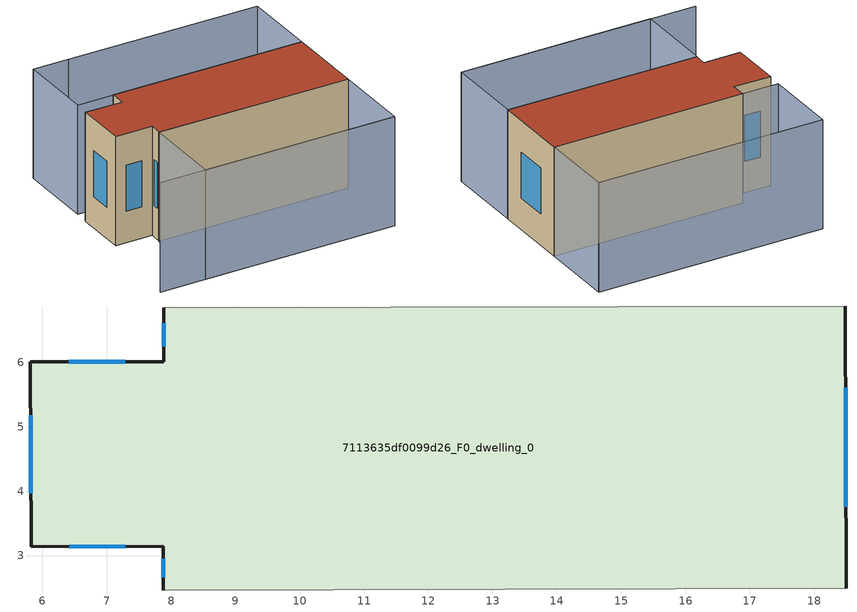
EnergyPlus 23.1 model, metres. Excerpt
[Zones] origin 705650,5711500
7113635df0099d26_F0_dwelling_0
 floor ground (EU_floor_Construction): 18.48,6.88 18.5,2.49 7.88,2.46 7.88,3.14 5.82,3.14 5.81,6.01 7.88,6.02 7.88,6.85 z0
 wall outside (EU_wall_Construction): 7.88,6.85 7.88,6.02 5.81,6.01 5.82,3.14 7.88,3.14 7.88,2.46 / 18.5,2.49 18.48,6.88 z0:6
 wall adiabatic (EU_wall_Construction): 18.48,6.88 7.88,6.85 / 7.88,2.46 18.5,2.49 z0:6
 window (EU_Window_Construction): 5.82,5.18 5.82,3.97 / 7.28,6.01 6.41,6.01 / 7.88,6.61 7.88,6.26 / 18.49,3.76 18.49,5.61 / 7.88,2.95 7.88,2.66 / 6.42,3.14 7.29,3.14 z1.73:4.27
 roof outside (EU_roof_Construction): 18.5,2.49 18.48,6.88 7.88,6.85 7.88,6.02 5.81,6.01 5.82,3.14 7.88,3.14 7.88,2.46 z6
shading: 5.3,-2.01 18.48,-1.96 / 7.87,2.46 18.5,2.49 / 18.5,2.49 18.51,-1.97 / 18.51,-1.97 7.88,-2 / 7.88,-2 7.87,2.46 / 18.49,6.88 5.88,6.85 / 5.88,6.85 5.87,11.09 / 5.87,11.09 18.48,11.12 / 18.48,11.12 18.49,6.88 / 18.48,11.12 7.86,11.09 z0:6
[Building]
EU S2 Campaign: North Axis=0; Terrain=City; Solar Distribution=FullExterior
[Site:Location]
London: Latitude=51.5; Longitude=-0.5; Time Zone=0; Elevation=25
[SizingPeriod:WeatherFileDays]
AnnualSizingPeriod: Begin Month=1; Begin Day of Month=1; End Month=12; End Day of Month=31; Day of Week for Start Day=Monday; Use Weather File Daylight Saving Period=No; Use Weather File Rain and Snow Indicators=No
[MATERIAL]
EU_InternalMass_Material: Roughness=MediumRough; Thickness=0.1; Conductivity=1; Density=1800; Specific Heat=900; Thermal Absorptance=0.9; Solar Absorptance=0.7; Visible Absorptance=0.7
[MATERIAL:NOMASS] Roughness=MediumRough; Thermal Absorptance=0.9; Solar Absorptance=0.7; Visible Absorptance=0.7
Name | Thermal Resistance
EU_wall_NoMass | 0.724719
EU_roof_NoMass | 2.98947
EU_floor_NoMass | 2.39157
[WINDOWMATERIAL:SIMPLEGLAZINGSYSTEM]
EU_Window_SimpleGlazing: UFactor=2.63425; Solar Heat Gain Coefficient=0.76; Visible Transmittance=0.76
[CONSTRUCTION]
EU_wall_Construction: EU_wall_NoMass
EU_roof_Construction: EU_roof_NoMass
EU_floor_Construction: EU_floor_NoMass
EU_InternalMass_Construction: EU_InternalMass_Material
EU_Window_Construction: EU_Window_SimpleGlazing
[ZONE]
7113635df0099d26_F0_dwelling_0: Type=1; Multiplier=1; Ceiling Height=autocalculate; Volume=314.82; Floor Area=autocalculate; Part of Total Floor Area=Yes
[INTERNALMASS]
7113635df0099d26_F0_dwelling_0_EU_InternalMass: Construction=EU_InternalMass_Construction; Zone or ZoneList=7113635df0099d26_F0_dwelling_0; Surface Area=52.4701
[OTHEREQUIPMENT]
EU_Step8_InternalGain_7113635df0099d26_F0_dwelling_0_f000: Fuel Type=Electricity; Zone or ZoneList or Space or SpaceList=7113635df0099d26_F0_dwelling_0; Schedule=EU_Step8_GainSchedule_7113635df0099d26_F0_dwelling_0_f000; Design Level Calculation Method=Watts/Area; Power per Zone Floor Area=1; Fraction Latent=0; Fraction Radiant=0; Fraction Lost=0; Carbon Dioxide Generation Rate=0; EndUse Subcategory=EU_Step8_InternalGains
[ZONEVENTILATION:DESIGNFLOWRATE]
EU_ConstantAir_7113635df0099d26_F0_dwelling_0: Zone or ZoneList or Space or SpaceList=7113635df0099d26_F0_dwelling_0; Schedule=EU_AlwaysOn; Design Flow Rate Calculation Method=AirChanges/Hour; Air Changes per Hour=0.418135; Ventilation Type=Natural; Fan Pressure Rise=0; Fan Total Efficiency=1; Constant Term Coefficient=1; Temperature Term Coefficient=0; Velocity Term Coefficient=0; Velocity Squared Term Coefficient=0; Minimum Indoor Temperature=-100; Maximum Indoor Temperature=100; Delta Temperature=-100; Minimum Outdoor Temperature=-100; Maximum Outdoor Temperature=100; Maximum Wind Speed=40
[HVACTEMPLATE:THERMOSTAT]
EU_HeatOnly_7113635df0099d26_F0_dwelling_0: Constant Heating Setpoint=20; Constant Cooling Setpoint=50
[HVACTEMPLATE:ZONE:IDEALLOADSAIRSYSTEM]
7113635df0099d26_F0_dwelling_0: Template Thermostat=EU_HeatOnly_7113635df0099d26_F0_dwelling_0; System Availability Schedule=EU_AlwaysOn; Maximum Heating Supply Air Temperature=50; Minimum Cooling Supply Air Temperature=13; Maximum Heating Supply Air Humidity Ratio=0.0156; Minimum Cooling Supply Air Humidity Ratio=0.0077; Heating Limit=NoLimit; Cooling Limit=NoLimit; Heating Availability Schedule=EU_AlwaysOn; Cooling Availability Schedule=EU_CoolingOff; Dehumidification Control Type=ConstantSensibleHeatRatio; Cooling Sensible Heat Ratio=0.7; Dehumidification Setpoint=60; Humidification Control Type=None; Humidification Setpoint=30; Outdoor Air Method=None; Outdoor Air Flow Rate per Person=0.00944; Outdoor Air Flow Rate per Zone Floor Area=0; Outdoor Air Flow Rate per Zone=0; Demand Controlled Ventilation Type=None; Outdoor Air Economizer Type=NoEconomizer; Heat Recovery Type=None; Sensible Heat Recovery Effectiveness=0.7; Latent Heat Recovery Effectiveness=0.65
[SIZING:ZONE]
7113635df0099d26_F0_dwelling_0: Zone Cooling Design Supply Air Temperature Input Method=SupplyAirTemperature; Zone Cooling Design Supply Air Temperature=13; Zone Heating Design Supply Air Temperature Input Method=SupplyAirTemperature; Zone Heating Design Supply Air Temperature=50; Zone Cooling Design Supply Air Humidity Ratio=0.008; Zone Heating Design Supply Air Humidity Ratio=0.008; Cooling Design Air Flow Method=DesignDay; Cooling Design Air Flow Rate=0; Cooling Minimum Air Flow per Zone Floor Area=0.000762; Cooling Minimum Air Flow=0; Cooling Minimum Air Flow Fraction=0.2; Heating Design Air Flow Method=DesignDay; Heating Design Air Flow Rate=0; Heating Maximum Air Flow per Zone Floor Area=0.002032; Heating Maximum Air Flow=0.141576; Heating Maximum Air Flow Fraction=0.3; Account for Dedicated Outdoor Air System=No; Dedicated Outdoor Air System Control Strategy=NeutralSupplyAir; Dedicated Outdoor Air Low Setpoint Temperature for Design=autosize; Dedicated Outdoor Air High Setpoint Temperature for Design=autosize; Zone Load Sizing Method=Sensible Load Only No Latent Load; Zone Latent Cooling Design Supply Air Humidity Ratio Input Method=HumidityRatioDifference; Zone Cooling Design Supply Air Humidity Ratio Difference=0.005; Zone Latent Heating Design Supply Air Humidity Ratio Input Method=HumidityRatioDifference; Zone Humidification Design Supply Air Humidity Ratio Difference=0.005
[SCHEDULE:CONSTANT]
Name | Hourly Value
EU_AlwaysOn | 1
EU_CoolingOff | 0
[SCHEDULE:FILE]
EU_Step8_GainSchedule_7113635df0099d26_F0_dwelling_0_f000: File=../../schedules/7113635df0099d26/7113635df0099d26_F0_dwelling_0_f000_gain.csv; Column Number=1; Rows to Skip at Top=0; Number of Hours of Data=8760; Column Separator=Comma; Interpolate to Timestep=No; Minutes per Item=60; Adjust Schedule for Daylight Savings=Yes
